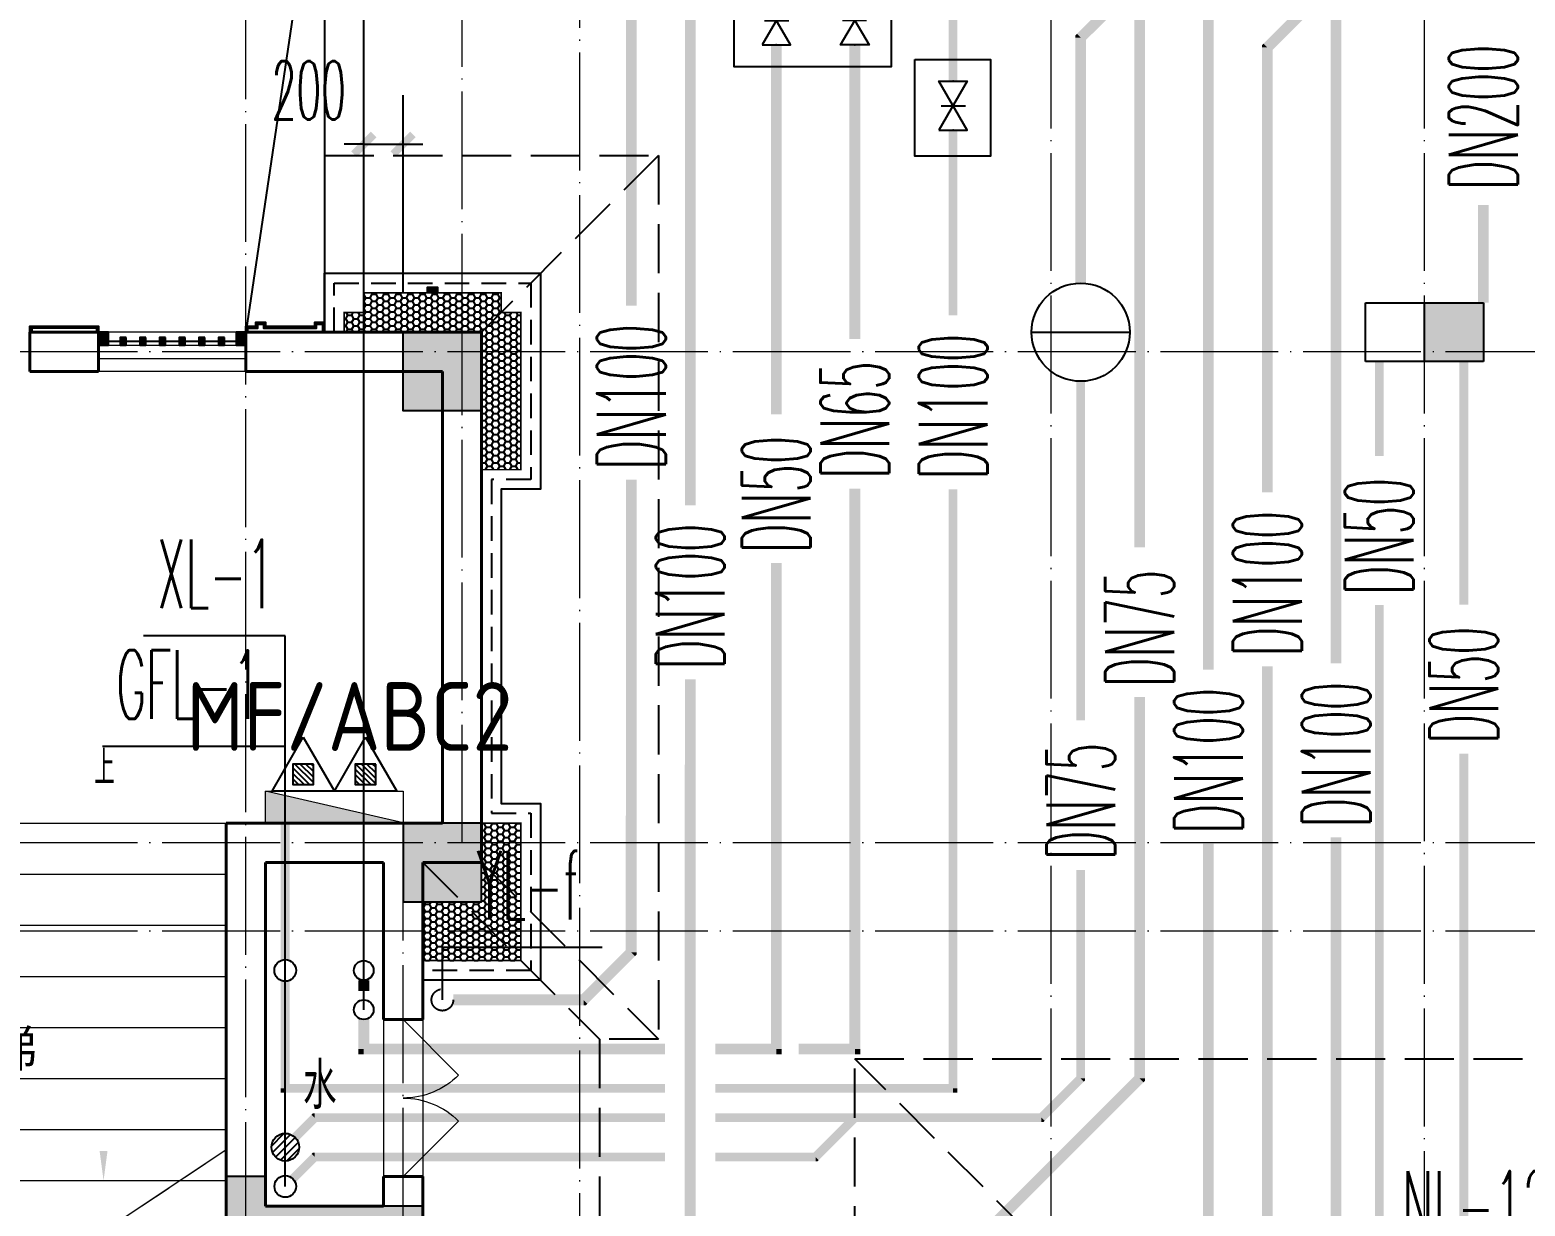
# Model space of a CAD drawing. Extents: x 27938 to 1042331, y -235042 to 1535213.
# Drawn here: x 694917 to 702529, y 683807 to 689796 of the extents above; entities that cross this region are included whole.
import ezdxf

# ---------------------------------------------------------------- set-up
doc = ezdxf.new("R2010")
doc.units = 0
doc.header["$LTSCALE"] = 1000
doc.header["$MEASUREMENT"] = 0
for name, pattern in [('#P_--_20B1_001_t3$0$DASH', [0.35, 0.25, -0.1]), ('DASH', [0.35, 0.25, -0.1]), ('DOTE', [2.42, 2, -0.2, 0.02, -0.2]), ('HIDDEN', [0.375, 0.25, -0.125])]:
    doc.linetypes.add(name, pattern=pattern)
for name, color, linetype in [('A-EQPM-MECH', 191, 'Continuous'), ('COLUMN', 9, 'Continuous'), ('DIM_SYMB', 3, 'Continuous'), ('DIM_不分区消火栓', 3, 'Continuous'), ('DIM_凝结', 3, 'Continuous'), ('DIM_管井排水', 3, 'Continuous'), ('DIM_给水', 3, 'Continuous'), ('DIM_雨水', 3, 'Continuous'), ('EQUIP_地漏', 7, 'Continuous'), ('EQUIP_灭火器', 7, 'Continuous'), ('PIPE-不分区消火栓', 1, 'X'), ('PIPE-凝结', 150, 'N'), ('PIPE-污水', 2, 'W'), ('PIPE-管井排水', 210, 'GF'), ('PIPE-给水', 3, 'J1'), ('PIPE-给水中', 72, 'J2'), ('PIPE-雨水', 4, 'Y'), ('PIPE-餐饮排水', 41, 'P'), ('PUB_TEXT', 4, 'Continuous'), ('TEXT_不分区消火栓', 7, 'Continuous'), ('TEXT_凝结', 7, 'Continuous'), ('TEXT_污水', 7, 'Continuous'), ('TEXT_灭火器', 7, 'Continuous'), ('TEXT_管井排水', 7, 'Continuous'), ('TEXT_给水', 7, 'Continuous'), ('TEXT_雨水', 7, 'Continuous'), ('TEXT_餐饮排水', 7, 'Continuous'), ('TWT_DIM', 3, 'Continuous'), ('TWT_雨水口', 4, 'Continuous'), ('VALVE_不分区消火栓', 7, 'Continuous'), ('VALVE_给水', 7, 'Continuous'), ('VPIPE-不分区消火栓', 1, 'X'), ('VPIPE-管井排水', 210, 'GF'), ('VPIPE-给水', 3, 'TG_J'), ('VPIPE-给水中', 72, 'J2'), ('VPIPE-雨水', 4, 'DASH'), ('WELL_污水', 2, 'Continuous'), ('ZC', 6, 'Continuous'), ('卫生间', 6, 'Continuous'), ('看线', 251, 'Continuous'), ('立面', 73, 'Continuous'), ('立面-看线', 251, 'Continuous'), ('铝合金', 144, 'Continuous')]:
    doc.layers.add(name, color=color, linetype=linetype)
for name, color, linetype, lineweight in [('DOTE', 19, 'DOTE', 9), ('EQUIP_消火栓', 242, 'Continuous', 18), ('PUB_HATCH', 8, 'Continuous', 9), ('STAIR', 2, 'Continuous', 18), ('WALL', 9, 'Continuous', 40), ('WINDOW', 8, 'Continuous', 15)]:
    doc.layers.add(name, color=color, linetype=linetype, lineweight=lineweight)
doc.styles.add('_TCH_DIM', font='SIMPLEX.shx', dxfattribs={"width": 0.6, "oblique": 10, "bigfont": 'hztxt.shx'})
doc.styles.add('_TCH_DIM_T3', font='SIMPLEX.shx', dxfattribs={"width": 0.494118, "bigfont": 'GBCBIG.shx'})
doc.styles.add('_TWT_PIPEDN', font='SIMPLEX.shx', dxfattribs={"width": 0.6, "oblique": 10, "height": 3, "bigfont": 'HZTXT.shx'})
doc.styles.add('_TWT_SERIAL', font='simplex.shx', dxfattribs={"width": 0.6, "oblique": 10, "height": 3, "bigfont": 'aadri.shx'})
doc.styles.get("Standard").update_dxf_attribs({"font": 'gbenor.shx', "bigfont": 'gbcbig.shx'})
doc.styles.add('TG_LINETYPE', font='SIMPLEX', dxfattribs={"width": 0.8, "height": 3, "bigfont": 'HZTXT'})
doc.styles.add('黑体', font='simhei.ttf')
doc.linetypes.add('GF', pattern='A,3,-0.2,["GF",Standard,S=0.25,R=0,X=-0.1,Y=-0.115],-0.35', length=3.55)
doc.linetypes.add('J1', pattern='A,3,-0.2,["J1",Standard,S=0.25,R=0,X=-0.1,Y=-0.115],-0.35', length=3.55)
doc.linetypes.add('J2', pattern='A,3,-0.2,["J2",Standard,S=0.25,R=0,X=-0.1,Y=-0.115],-0.35', length=3.55)
doc.linetypes.add('N', pattern='A,3,-0.2,["N",Standard,S=0.25,R=0,X=-0.1,Y=-0.115],-0.2', length=3.4)
doc.linetypes.add('P', pattern='A,3,-0.2,["P",Standard,S=0.25,R=0,X=-0.1,Y=-0.115],-0.2', length=3.4)
doc.linetypes.add('TG_J', pattern='A,2,-0.22,["J",TG_LINETYPE,S=0.1,R=0,X=-0.18,Y=-0.15],0', length=2.22)
doc.linetypes.add('W', pattern='A,3,-0.2,["W",Standard,S=0.25,R=0,X=-0.1,Y=-0.115],-0.2', length=3.4)
doc.linetypes.add('X', pattern='A,3,-0.2,["X",Standard,S=0.25,R=0,X=-0.1,Y=-0.115],-0.25', length=3.45)
doc.linetypes.add('Y', pattern='A,3,-0.2,["Y",Standard,S=0.25,R=0,X=-0.1,Y=-0.115],-0.2', length=3.4)
doc.dimstyles.new('_TWT_ARCH&&100', dxfattribs={"dimtxt": 297.5, "dimasz": 100, "dimexe": 250, "dimexo": 300, "dimgap": 126.25, "dimtad": 1, "dimdec": 0, "dimzin": 0, "dimdsep": 46, "dimtxsty": '_TCH_DIM_T3', "dimblk": 'ARCHTICK', "dimcen": 0.09, "dimclrt": 7, "dimazin": 2, "dimtfac": 1, "dimtdec": 0, "dimtix": 1, "dimtmove": 2, "dimatfit": 3, "dimfxl": 1, "dimtolj": 1, "dimtzin": 0, "dimarcsym": 0})

# ---------------------------------------------------------------- blocks, each defined once
blk = doc.blocks.new('HFHFHFHFTF')
at = {"layer": 'PUB_HATCH'}
blk.add_hatch(color=256, dxfattribs=at).paths.add_polyline_path([(549816.6, 372523.7), (550466.6, 372523.7), (550466.6, 372723.7), (550016.6, 372723.7), (550016.6, 374773.7), (550816.1, 374773.7), (550816.1, 374973.7), (550016.6, 374973.7), (550016.6, 375123.7), (549816.6, 375123.7)])
at = {"layer": 'COLUMN', "color": 8}
for p, q in [((550016.6, 375123.7), (549816.6, 375123.7)), ((549816.6, 375123.7), (549816.6, 372523.7)), ((550016.6, 374973.7), (550016.6, 375123.7)), ((550816.1, 374973.7), (550016.6, 374973.7)), ((550816.1, 374773.7), (550816.1, 374973.7))]:
    blk.add_line(p, q, dxfattribs=at)
blk = doc.blocks.new('A$C1F074C3D')
at = {"layer": 'DIM_SYMB'}
blk.add_lwpolyline([(-625, 4290, 0, 0, 0), (-625, 2340, 0, 40, 0), (-625, 2490, 0, 0, 0)], format="xyseb", dxfattribs=at)
at = {"layer": 'STAIR'}
for p, q in [((-1250, 1664), (-1250, 4160)), ((-1250, 4160), (0, 4160)), ((-1190, 4160), (-1190, 1703.5)), ((0, 2496), (0, 4160)), ((-1250, 3900), (0, 3900)), ((-1250, 3640), (0, 3640)), ((-1250, 3380), (0, 3380)), ((-1250, 3120), (0, 3120)), ((-1250, 2860), (0, 2860)), ((-1250, 2600), (0, 2600)), ((0, 2496), (-566.8, 2118.7)), ((-1250, 2340), (-234.4, 2340)), ((-523.7, 1990.8), (-740.3, 2150.2)), ((-740.3, 2150.2), (-699.8, 2030.2)), ((-1250, 2080), (-716.6, 2080)), ((-644.8, 2080), (-553.8, 2080)), ((-566.8, 2118.7), (-523.7, 1990.8)), ((-699.8, 2030.2), (-1250, 1664)), ((-1250, 1820), (-1015.6, 1820))]:
    blk.add_line(p, q, dxfattribs=at)
at = {"layer": 'STAIR', "color": 246, "linetype": '#P_--_20B1_001_t3$0$DASH'}
for p, q in [((0, 2496), (-566.8, 2118.7)), ((0, 0), (0, 2496)), ((-234.4, 2340), (0, 2340)), ((-523.7, 1990.8), (-740.3, 2150.2)), ((-740.3, 2150.2), (-699.8, 2030.2)), ((-716.6, 2080), (-644.8, 2080)), ((-566.8, 2118.7), (-523.7, 1990.8)), ((-553.8, 2080), (0, 2080)), ((-699.8, 2030.2), (-1250, 1664)), ((-1015.6, 1820), (0, 1820)), ((-1250, 0), (-1250, 1664)), ((-1250, 1560), (0, 1560)), ((-1250, 1300), (0, 1300)), ((-1250, 1040), (0, 1040)), ((-1250, 780), (0, 780)), ((-1250, 520), (0, 520)), ((-1250, 260), (0, 260)), ((-1250, 0), (0, 0))]:
    blk.add_line(p, q, dxfattribs=at)
at = {"layer": 'DIM_SYMB', "color": 7, "style": '_TCH_DIM', "width": 0.6}
blk.add_text('上', height=175, dxfattribs=at).set_placement((-672.8, 4355.1))
blk = doc.blocks.new('HFTHFFGHFH')
at = {"layer": 'DOTE', "linetype": 'DOTE', "ltscale": 0.3}
for p, q in [((549916.6, 604248.8), (549916.6, 612948.8)), ((551616.6, 594448.8), (551616.6, 612948.8)), ((554016.6, 602648.8), (554016.6, 612948.8)), ((555916.6, 602648.8), (555916.6, 612948.8)), ((587116.6, 610948.8), (534316.6, 610948.8)), ((551016.6, 608448.8), (551016.6, 610948.8)), ((587116.6, 608448.8), (534316.6, 608448.8)), ((550716.6, 606498.8), (550716.6, 608448.8)), ((587116.6, 607998.8), (534316.6, 607998.8))]:
    blk.add_line(p, q, dxfattribs=at)
blk = doc.blocks.new('BFBTCSD')
at = {"layer": '卫生间', "color": 159, "linetype": 'DASH', "true_color": 0x22346e}
for p, q in [((698116.6, 689157.2), (697216.6, 688257.2)), ((696916.6, 685557.2), (697816.6, 684657.2)), ((697216.6, 685557.2), (698116.6, 684657.2)), ((700016.6, 683657.2), (699116.6, 684557.2))]:
    blk.add_line(p, q, dxfattribs=at)
blk.add_lwpolyline([(696416.8, 689157.2), (698116.6, 689157.2), (698116.6, 684657.2), (697816.6, 684657.2), (697816.6, 683557.2), (699116.6, 683557.2), (699116.6, 684557.2), (706016.6, 684557.2), (706016.6, 683557.2), (706816.6, 683557.2)], dxfattribs=at)
blk = doc.blocks.new('A$C028C60F5')
at = {"color": 0}
blk.add_lwpolyline([(400, 0), (0, 0), (0, -400), (400, -400)], close=True, dxfattribs=at)
at = {"layer": 'PUB_HATCH', "color": 0}
blk.add_solid([(0, -400), (400, -400), (0, 0), (400, 0)], dxfattribs=at)
blk = doc.blocks.new('A$C3EFA6995')
at = {"color": 8}
for p in [(9700, 100), (9700, -2400), (15900, -2400)]:
    blk.add_blockref('A$C028C60F5', p, dxfattribs=at)
at = {"color": 8, "xscale": -1}
blk.add_blockref('A$C028C60F5', (16300, 100), dxfattribs=at)
blk = doc.blocks.new('$TWTSYS$00000190')
blk.add_line((0, 0.5, 0), (0, -0.5, 0))
blk.add_circle((0, 0, 0), 0.5)
blk = doc.blocks.new('_ArchTick')
at = {"color": 0, "linetype": 'ByBlock', "const_width": 0.4}
blk.add_lwpolyline([(-0.5, -0.5), (0.5, 0.5)], dxfattribs=at)
blk = doc.blocks.new('*D147')
at = {"layer": 'Defpoints', "color": 0}
for p in [(696816.6, 689213.9), (696616.6, 688157.2), (696816.6, 688157.2)]:
    blk.add_point(p, dxfattribs=at)
at = {"layer": 'TWT_DIM', "color": 0, "lineweight": -2}
for p, q in [((696616.6, 688457.2), (696616.6, 689463.9)), ((696816.6, 688457.2), (696816.6, 689463.9)), ((696616.6, 689213.9), (696516.6, 689213.9)), ((696616.6, 689213.9), (696816.6, 689213.9)), ((696816.6, 689213.9), (696916.6, 689213.9))]:
    blk.add_line(p, q, dxfattribs=at)
at = {"layer": 'TWT_DIM', "color": 0, "lineweight": -2, "xscale": 100, "yscale": 100, "zscale": 100}
blk.add_blockref('_ArchTick', (696616.6, 689213.9), dxfattribs=at)
at = {"layer": 'TWT_DIM', "color": 0, "lineweight": -2, "xscale": 100, "yscale": 100, "zscale": 100, "rotation": 180}
blk.add_blockref('_ArchTick', (696816.6, 689213.9), dxfattribs=at)
at = {"layer": 'TWT_DIM', "color": 7, "insert": (696336.3, 689488.9), "char_height": 297.5, "attachment_point": 5, "style": '_TCH_DIM_T3'}
blk.add_mtext('\\A1;200', dxfattribs=at)
blk = doc.blocks.new('$DorLib2D$00000116')
at = {"color": 0}
for p, q in [((-0.5, 0), (-0.1464, 0.3536)), ((0.5, 0), (0.1464, 0.3536))]:
    blk.add_line(p, q, dxfattribs=at)
for centre, start, end in [((-0.5, 0), 0, 45), ((0.5, 0), 135, 180)]:
    blk.add_arc(centre, 0.5, start, end, dxfattribs=at)
blk = doc.blocks.new('$WINLIB2D$00000001')
at = {"color": 0}
for points in [[(-0.5, 0.5), (-0.5, -0.5)], [(-0.5, 0.5), (0.5, 0.5)], [(0.5, -0.5), (0.5, 0.5)], [(0.5, 0.167), (-0.5, 0.167)], [(0.5, -0.167), (-0.5, -0.167)], [(-0.5, -0.5), (0.5, -0.5)]]:
    blk.add_lwpolyline(points, dxfattribs=at)
blk = doc.blocks.new('$TwtSys$00000141')
for p, q in [((-141, 12), (-15, 138)), ((-141, 12), (-15, 138)), ((-131, -53), (53, 131)), ((-131, -53), (53, 131)), ((-100, -100), (100, 100)), ((-100, -100), (100, 100)), ((-49, -131), (131, 49)), ((-49, -131), (131, 49)), ((17, -138), (138, -17)), ((17, -138), (138, -17))]:
    blk.add_line(p, q)
blk.add_circle((0, 0), 141)
blk.add_circle((0, 0), 141)
blk = doc.blocks.new('$VALVE$00000296')
for points in [[(-125, 72.2), (-125, -72.2), (125, 72.2), (125, -72.2), (-125, 72.2)], [(0, 60.2), (0, -63.6)]]:
    blk.add_lwpolyline(points)
for p in [(-125, 0), (125, 0)]:
    blk.add_point(p)
blk = doc.blocks.new('$TwtSys$00000546')
h = blk.add_hatch()
h.set_pattern_fill('ANSI31', color=1, scale=200, style=0)
h.set_pattern_definition([(45, (-38543.802, -6670.83), (-17.67767, 17.67767), [])])
h.paths.add_polyline_path([(-64.9, 173.7), (64.9, 173.7), (64.9, 43.9), (-64.9, 43.9)])
at = {"color": 1}
for points in [[(0, 343.6), (-198.4, 0), (198.4, 0)], [(-64.9, 173.7), (64.9, 173.7), (64.9, 43.9), (-64.9, 43.9)]]:
    blk.add_lwpolyline(points, close=True, dxfattribs=at)
blk = doc.blocks.new('$TwtSys$00000434')
at = {"color": 7}
for p, q in [((-0.5, 0.5), (-0.5, -0.5)), ((-0.5, -0.5), (0.5, 0.5)), ((0.5, 0.5), (-0.5, 0.5)), ((0.5, -0.5), (0.5, 0.5)), ((-0.5, -0.5), (0.5, -0.5))]:
    blk.add_line(p, q, dxfattribs=at)
blk.add_solid([(0.5, -0.5), (0.5, 0.5), (-0.5, -0.5)], dxfattribs=at)
blk = doc.blocks.new('$TwtSys$00000424')
for p, q in [((-500, 250), (500, 250)), ((-500, -250), (-500, 250)), ((0, -250), (0, 250)), ((500, 250), (500, -250)), ((500, -250), (-500, -250))]:
    blk.add_line(p, q)
blk.add_solid([(0, 250), (500, 250), (0, -250), (500, -250)])

msp = doc.modelspace()

# ---------------------------------------------------------------- hatches: boundary and pattern name
at = {"layer": 'PIPE-不分区消火栓'}
for points in [[(696216.6, 684407.2), (696216.6, 684384.7), (696194.1, 684384.7)], [(696216.6, 684407.2), (696194.1, 684407.2), (696194.1, 684384.7)], [(699616.6, 684407.2), (699616.6, 684384.7), (699639.1, 684384.7)], [(699616.6, 684407.2), (699639.1, 684407.2), (699639.1, 684384.7)]]:
    msp.add_hatch(color=256, dxfattribs=at).paths.add_polyline_path(points)
at = {"layer": 'PIPE-污水'}
for points in [[(700266.6, 689757.2), (700247.2, 689776.7), (700239.1, 689768.6)], [(700266.6, 689757.2), (700239.1, 689757.2), (700239.1, 689768.6)], [(701216.6, 689707.2), (701197.2, 689726.7), (701189.1, 689718.6)], [(701216.6, 689707.2), (701189.1, 689707.2), (701189.1, 689718.6)]]:
    msp.add_hatch(color=256, dxfattribs=at).paths.add_polyline_path(points)
at = {"layer": 'PIPE-管井排水'}
for points in [[(700266.6, 684457.1), (700289.1, 684457.1), (700289.1, 684447.8)], [(700266.6, 684457.1), (700282.5, 684441.2), (700289.1, 684447.8)], [(696366.7, 684257.1), (696350.7, 684273), (696357.3, 684279.6)], [(696366.7, 684257.1), (696366.7, 684279.6), (696357.3, 684279.6)], [(700066.6, 684257.1), (700066.6, 684234.6), (700075.9, 684234.6)], [(700066.6, 684257.1), (700082.5, 684241.2), (700075.9, 684234.6)], [(696366.7, 684057.2), (696350.7, 684073.1), (696357.3, 684079.7)], [(696366.7, 684057.2), (696366.7, 684079.7), (696357.3, 684079.7)], [(698916.6, 684057.2), (698932.5, 684041.3), (698925.9, 684034.7)], [(698916.6, 684057.2), (698916.6, 684034.7), (698925.9, 684034.7)]]:
    msp.add_hatch(color=256, dxfattribs=at).paths.add_polyline_path(points)
at = {"layer": 'PIPE-给水'}
for points in [[(696616.6, 684607.2), (696589.1, 684607.2), (696589.1, 684579.7)], [(696616.6, 684607.2), (696616.6, 684579.7), (696589.1, 684579.7)], [(698716.6, 684607.2), (698716.6, 684579.7), (698744.1, 684579.7)], [(698716.6, 684607.2), (698744.1, 684607.2), (698744.1, 684579.7)]]:
    msp.add_hatch(color=256, dxfattribs=at).paths.add_polyline_path(points)
at = {"layer": 'PIPE-给水中'}
for points in [[(699116.6, 684607.2), (699144.1, 684607.2), (699144.1, 684579.7)], [(699116.6, 684607.2), (699116.6, 684579.7), (699144.1, 684579.7)]]:
    msp.add_hatch(color=256, dxfattribs=at).paths.add_polyline_path(points)
at = {"layer": 'PIPE-雨水'}
for points in [[(697978, 685099.8), (698005.5, 685099.8), (698005.5, 685088.4)], [(697978, 685099.8), (697997.4, 685080.3), (698005.5, 685088.4)], [(697735.4, 684857.2), (697735.4, 684829.7), (697746.8, 684829.7)], [(697735.4, 684857.2), (697754.8, 684837.7), (697746.8, 684829.7)]]:
    msp.add_hatch(color=256, dxfattribs=at).paths.add_polyline_path(points)
at = {"layer": 'PIPE-餐饮排水'}
for points in [[(700566.6, 684457.2), (700586, 684437.8), (700594.1, 684445.8)], [(700566.6, 684457.2), (700594.1, 684457.2), (700594.1, 684445.8)]]:
    msp.add_hatch(color=256, dxfattribs=at).paths.add_polyline_path(points)
at = {"layer": '立面'}
h = msp.add_hatch(dxfattribs=at)
h.set_pattern_fill('ANSI31', color=8, scale=2)
h.set_pattern_definition([(45, (-197433.452, -107108.3288), (-2.24506403, 2.24506403), [])])
h.paths.add_polyline_path([(696991.3, 688457.2), (696941.3, 688457.2), (696941.3, 688487.2), (696991.3, 688487.2)])
h = msp.add_hatch(dxfattribs=at)
h.set_pattern_fill('ANSI31', color=8, scale=2)
h.set_pattern_definition([(45, (-197633.452, -108177.8283), (-2.24506403, 2.24506403), [])])
edge = h.paths.add_edge_path()
edge.add_line((695266.6, 688257.2), (695256.6, 688257.2))
edge.add_line((695256.6, 688257.2), (695256.6, 688277.2))
edge.add_line((695256.6, 688277.2), (694926.6, 688277.2))
edge.add_line((694926.6, 688277.2), (694926.6, 688257.3))
edge.add_line((694926.6, 688257.3), (694916.6, 688257.2))
edge.add_line((694916.6, 688257.2), (694916.6, 688287.2))
edge.add_line((694916.6, 688287.2), (695266.6, 688287.2))
edge.add_line((695266.6, 688287.2), (695266.6, 688257.2))
h = msp.add_hatch(dxfattribs=at)
h.set_pattern_fill('ANSI31', color=8, scale=2)
h.set_pattern_definition([(45, (-8785.9357, -266823.3376), (-2.24506403, 2.24506403), [])])
h.paths.add_polyline_path([(695316.6, 688257.2), (695266.6, 688257.2), (695266.6, 688190.5), (695316.6, 688190.5)])
h = msp.add_hatch(dxfattribs=at)
h.set_pattern_fill('ANSI31', color=8, scale=2)
h.set_pattern_definition([(45, (-9485.939, -266823.3413), (-2.24506403, 2.24506403), [])])
h.paths.add_polyline_path([(696016.6, 688257.2), (695966.6, 688257.2), (695966.6, 688190.5), (696016.6, 688190.5)])
h = msp.add_hatch(dxfattribs=at)
h.set_pattern_fill('ANSI31', color=8, scale=2)
h.set_pattern_definition([(45, (-9425.7033, -266823.1584), (-2.24506403, 2.24506403), [])])
h.paths.add_polyline_path([(696416.3, 688257.3), (696016.6, 688257.3), (696016.6, 688287.3), (696066.6, 688287.3), (696066.6, 688307.4), (696116.6, 688307.4), (696116.6, 688287.4), (696366.5, 688287.1), (696366.6, 688307.4), (696416.3, 688307.4)])
h.paths.add_polyline_path([(696406.3, 688257.3), (696026.6, 688257.3), (696026.6, 688277.3), (696076.6, 688277.3), (696076.6, 688297.4), (696106.6, 688297.4), (696106.6, 688277.4), (696376.4, 688277.1), (696376.5, 688297.4), (696406.3, 688297.4)])
h = msp.add_hatch(dxfattribs=at)
h.set_pattern_fill('ANSI31', color=8, scale=2)
h.set_pattern_definition([(45, (-8875.9384, -266823.3465), (-2.24506403, 2.24506403), [])])
h.paths.add_polyline_path([(695406.6, 688230.2), (695376.6, 688230.2), (695376.6, 688190.5), (695406.6, 688190.5)])
h = msp.add_hatch(dxfattribs=at)
h.set_pattern_fill('ANSI31', color=8, scale=2)
h.set_pattern_definition([(45, (-8975.9384, -266823.3456), (-2.24506403, 2.24506403), [])])
h.paths.add_polyline_path([(695506.6, 688230.2), (695476.6, 688230.2), (695476.6, 688190.5), (695506.6, 688190.5)])
h = msp.add_hatch(dxfattribs=at)
h.set_pattern_fill('ANSI31', color=8, scale=2)
h.set_pattern_definition([(45, (-9075.9384, -266823.3447), (-2.24506403, 2.24506403), [])])
h.paths.add_polyline_path([(695606.6, 688230.2), (695576.6, 688230.2), (695576.6, 688190.5), (695606.6, 688190.5)])
h = msp.add_hatch(dxfattribs=at)
h.set_pattern_fill('ANSI31', color=8, scale=2)
h.set_pattern_definition([(45, (-9175.9384, -266823.3437), (-2.24506403, 2.24506403), [])])
h.paths.add_polyline_path([(695706.6, 688230.2), (695676.6, 688230.2), (695676.6, 688190.5), (695706.6, 688190.5)])
h = msp.add_hatch(dxfattribs=at)
h.set_pattern_fill('ANSI31', color=8, scale=2)
h.set_pattern_definition([(45, (-9275.9384, -266823.3428), (-2.24506403, 2.24506403), [])])
h.paths.add_polyline_path([(695806.6, 688230.2), (695776.6, 688230.2), (695776.6, 688190.5), (695806.6, 688190.5)])
h = msp.add_hatch(dxfattribs=at)
h.set_pattern_fill('ANSI31', color=8, scale=2)
h.set_pattern_definition([(45, (-9375.9384, -266823.342), (-2.24506403, 2.24506403), [])])
h.paths.add_polyline_path([(695906.6, 688230.2), (695876.6, 688230.2), (695876.6, 688190.5), (695906.6, 688190.5)])
at = {"layer": '立面-看线'}
h = msp.add_hatch(dxfattribs=at)
h.set_pattern_fill('HONEY', color=8, scale=13)
h.set_pattern_definition([(0, (261599.363, 156240.447), (30.95625, 17.872595), [20.6375, -41.275]), (120, (261599.363, 156240.447), (-30.9562463, 17.8726014), [20.6375, -41.275]), (60, (261599.363, 156240.447), (3.7e-06, 35.7451964), [-41.275, 20.6375])])
h.paths.add_polyline_path([(696616.3, 688357.2), (696616.3, 688457.2), (697316.3, 688457.2), (697316.3, 688357.2), (697416.3, 688357.2), (697416.3, 687557.2), (697216.6, 687557.2), (697216.6, 688257.2), (696517.2, 688257.2), (696517.2, 688357.2)])
h = msp.add_hatch(dxfattribs=at)
h.set_pattern_fill('HONEY', color=8, scale=13)
h.set_pattern_definition([(0, (261500, 152740.448), (30.95625, 17.872595), [20.6375, -41.275]), (120, (261500, 152740.448), (-30.9562463, 17.8726014), [20.6375, -41.275]), (60, (261500, 152740.448), (3.7e-06, 35.7451964), [-41.275, 20.6375])])
edge = h.paths.add_edge_path()
edge.add_line((697416.3, 685057.2), (696916.9, 685057.2))
edge.add_line((696916.6, 685057.2), (696916.6, 685357.2))
edge.add_line((696916.6, 685357.2), (697216.6, 685357.2))
edge.add_line((697216.6, 685357.2), (697216.6, 685757.2))
edge.add_line((697216.6, 685757.2), (697416, 685757.2))
edge.add_line((697416, 685757.2), (697416.5, 685057.3))

# ---------------------------------------------------------------- linework, layer by layer
at = {"color": 8, "const_width": 8}
for points in [[(697216.6, 687557.2), (697416.3, 687557.2), (697416.3, 688357.2), (697316.3, 688357.2), (697316.3, 688457.2), (697026.3, 688457.2), (697026.3, 688457.2), (696906.3, 688457.2), (696906.3, 688457.2), (696616.3, 688457.2), (696616.3, 688357.2), (696516.3, 688357.2), (696516.3, 688257.2)], [(697216.6, 685757.2), (697416.6, 685757.2), (697416.6, 685057.2), (696916.6, 685057.2)]]:
    msp.add_lwpolyline(points, dxfattribs=at)
at = {"layer": 'A-EQPM-MECH', "color": 8}
for points in [[(691416.8, 688257.2), (691416.8, 690957.2), (696416.8, 690957.2), (696416.8, 688257.2)], [(696416.6, 690957.2), (696016.6, 688257.2)]]:
    msp.add_lwpolyline(points, dxfattribs=at)
at = {"layer": 'DIM_不分区消火栓'}
for p, q in [((696216.6, 686711.5), (695495.1, 686711.5)), ((696216.6, 685007.2), (696216.6, 686711.5))]:
    msp.add_line(p, q, dxfattribs=at)
at = {"layer": 'DIM_管井排水'}
for p, q in [((696216.6, 686147.6), (695286.5, 686147.6)), ((696216.7, 683907.2), (696216.6, 686147.6))]:
    msp.add_line(p, q, dxfattribs=at)
at = {"layer": 'DIM_给水'}
for p, q in [((696616.6, 685007.2), (696616.6, 690372.9)), ((696616.6, 684807.2), (696616.6, 689817.5))]:
    msp.add_line(p, q, dxfattribs=at)
at = {"layer": 'DIM_雨水'}
for p, q in [((697016.6, 684857.2), (697016.6, 685125.9)), ((697016.6, 685125.9), (697829.7, 685125.9))]:
    msp.add_line(p, q, dxfattribs=at)
at = {"layer": 'DOTE', "color": 8, "linetype": 'DOTE', "ltscale": 0.3}
msp.add_line((697116.6, 688157.2), (697116.6, 690157.2), dxfattribs=at)
at = {"layer": 'PIPE-不分区消火栓', "const_width": 45}
for points in [[(699616.6, 691762.3), (699616.6, 689535.3)], [(699616.6, 689285.3), (699616.6, 688342.9)], [(699616.6, 687457), (699616.6, 684407.2)], [(696216.6, 685062.2), (696216.6, 685759.4)], [(696216.6, 684952.2), (696216.6, 684407.2)], [(696216.6, 684407.2), (698150.8, 684407.2)], [(698405.8, 684407.2), (699616.6, 684407.2)]]:
    msp.add_lwpolyline(points, dxfattribs=at)
at = {"layer": 'PIPE-凝结', "const_width": 45}
for points in [[(701786.6, 687626), (701786.6, 688107.2)], [(702216.8, 686869.3), (702216.8, 688107.2)], [(701786.6, 682837.2), (701786.6, 686868.1)], [(702216.8, 682857.7), (702216.8, 686111.3)]]:
    msp.add_lwpolyline(points, dxfattribs=at)
at = {"layer": 'PIPE-污水', "const_width": 55}
for points in [[(700484.1, 689973.9), (700266.6, 689757.2)], [(701484.7, 689973.4), (701216.6, 689707.2)], [(701566.6, 686570.5), (701566.6, 689910.8)], [(700266.6, 688507.2), (700266.6, 689757.2)], [(701216.6, 687441.3), (701216.6, 689707.2)], [(701216.6, 682454.7), (701216.6, 686555.3)], [(701566.6, 682327.2), (701566.6, 685684.5)]]:
    msp.add_lwpolyline(points, dxfattribs=at)
at = {"layer": 'PIPE-管井排水', "const_width": 45}
for points in [[(700266.6, 686280.3), (700266.6, 688007.2)], [(700266.6, 684457.1), (700266.6, 685518.6)], [(700266.6, 684457.1), (700066.6, 684257.1)], [(696266.5, 684157), (696366.7, 684257.1)], [(696366.7, 684257.1), (698150.7, 684257.1)], [(698405.7, 684257.1), (699116.6, 684257.1)], [(699116.6, 684257.1), (698916.6, 684057.2)], [(699116.6, 684257.1), (700066.6, 684257.1)], [(696255.5, 683946.1), (696366.7, 684057.2)], [(696366.7, 684057.2), (698150.7, 684057.2)], [(698405.7, 684057.2), (698916.6, 684057.2)]]:
    msp.add_lwpolyline(points, dxfattribs=at)
at = {"layer": 'PIPE-给水', "const_width": 55}
for points in [[(698716.6, 687839.4), (698716.6, 689719.6)], [(698716.6, 684607.2), (698716.6, 687081.4)], [(696616.6, 684757.2), (696616.6, 684607.2)], [(696616.6, 684607.2), (698150.8, 684607.2)], [(698405.8, 684607.2), (698716.6, 684607.2)]]:
    msp.add_lwpolyline(points, dxfattribs=at)
at = {"layer": 'PIPE-给水中', "const_width": 55}
for points in [[(699116.6, 689719.6), (699116.6, 688222.8)], [(699116.6, 687461.1), (699116.6, 684607.2)], [(696616.6, 684957.2), (696616.6, 684902.4)], [(699116.6, 684607.2), (698830.9, 684607.2)]]:
    msp.add_lwpolyline(points, dxfattribs=at)
at = {"layer": 'PIPE-雨水', "const_width": 55}
for points in [[(697978.8, 688392.8), (697979.3, 690799.8)], [(698278.8, 687376.1), (698279.3, 690799.8)], [(702316.6, 688407.2), (702316.6, 688904.6)], [(697978, 685099.8), (697978.5, 687506.8)], [(698278.1, 683287.1), (698278.6, 686490.1)], [(697735.4, 684857.2), (697978, 685099.8)], [(697071.6, 684857.2), (697735.4, 684857.2)]]:
    msp.add_lwpolyline(points, dxfattribs=at)
at = {"layer": 'PIPE-餐饮排水', "const_width": 55}
for points in [[(700566.6, 687161.4), (700566.6, 689910.8)], [(700916.6, 686539.4), (700916.6, 689886.4)], [(700566.6, 684457.2), (700566.6, 686399.7)], [(700916.6, 682389.9), (700916.6, 685653.4)], [(699066.5, 682957.2), (700566.6, 684457.2)]]:
    msp.add_lwpolyline(points, dxfattribs=at)
at = {"layer": 'VPIPE-不分区消火栓'}
msp.add_circle((696216.6, 685007.2), 55, dxfattribs=at)
msp.add_circle((696216.6, 685007.2), 55, dxfattribs=at)
at = {"layer": 'VPIPE-管井排水'}
msp.add_circle((696216.7, 683907.2), 55, dxfattribs=at)
at = {"layer": 'VPIPE-给水'}
msp.add_circle((696616.6, 684807.2), 50, dxfattribs=at)
at = {"layer": 'VPIPE-给水中'}
msp.add_circle((696616.6, 685007.2), 50, dxfattribs=at)
at = {"layer": 'VPIPE-雨水'}
msp.add_circle((697016.6, 684857.2), 55, dxfattribs=at)
at = {"layer": 'WALL', "color": 8}
for p, q in [((695266.6, 688257.2), (694916.6, 688257.2)), ((694916.6, 688257.2), (694916.6, 688057.2)), ((695266.6, 688057.2), (695266.6, 688257.2)), ((697216.6, 688257.2), (696016.6, 688257.2)), ((696016.6, 688257.2), (696016.6, 688057.2)), ((697216.6, 688257.2), (697216.6, 685557.2)), ((694916.6, 688057.2), (695266.6, 688057.2)), ((696016.6, 688057.2), (697016.6, 688057.2)), ((697016.6, 688057.2), (697016.6, 685757.2)), ((695916.6, 685757.2), (695916.6, 683707.2)), ((696816.6, 685757.2), (695916.6, 685757.2)), ((697016.6, 685757.2), (696816.6, 685757.2)), ((696116.6, 685557.2), (696116.6, 683807.2)), ((696716.6, 685557.2), (696116.6, 685557.2)), ((696716.6, 685557.2), (696716.6, 684757.2)), ((696916.6, 684757.2), (696916.6, 685557.2)), ((697216.6, 685557.2), (696916.6, 685557.2)), ((696716.6, 684757.2), (696916.6, 684757.2)), ((696916.6, 683957.2), (696716.6, 683957.2)), ((696716.6, 683957.2), (696716.6, 683807.2)), ((696916.6, 683607.2), (696916.6, 683957.2)), ((696116.6, 683807.2), (696716.6, 683807.2))]:
    msp.add_line(p, q, dxfattribs=at)
at = {"layer": 'WINDOW'}
for p, q in [((696716.6, 684757.2), (696716.6, 683957.2)), ((696916.6, 684757.2), (696916.6, 683957.2))]:
    msp.add_line(p, q, dxfattribs=at)
at = {"layer": 'ZC'}
for points in [[(698502.1, 690058), (699302, 690058), (699302, 689607.7), (698502.1, 689607.7)], [(699421.6, 689645.1), (699807.5, 689645.1), (699807.5, 689153.4), (699421.6, 689153.4)]]:
    msp.add_lwpolyline(points, close=True, dxfattribs=at)
at = {"layer": '看线', "color": 8}
msp.add_lwpolyline([(696416.3, 688257.2), (696416.3, 688557.2), (697516.3, 688557.2), (697516.3, 687457.2), (697316.6, 687457.2), (697316.6, 685857.2), (697516.6, 685857.2), (697516.6, 684957.2), (696916.6, 684957.2)], dxfattribs=at)
at = {"layer": '看线', "color": 8, "linetype": 'HIDDEN', "ltscale": 0.5}
msp.add_lwpolyline([(696466.3, 688257.2), (696466.3, 688507.2), (697466.3, 688507.2), (697466.3, 687507.2), (697266.6, 687507.2), (697266.6, 685807.2), (697466.6, 685807.2), (697466.6, 685007.2), (696916.6, 685007.2)], dxfattribs=at)
at = {"layer": '立面', "color": 8}
for p, q in [((695806.6, 688230.2), (695776.6, 688230.2)), ((695776.6, 688230.2), (695776.6, 688190.5)), ((695776.6, 688190.5), (695806.6, 688190.5)), ((695806.6, 688190.5), (695806.6, 688230.2))]:
    msp.add_line(p, q, dxfattribs=at)
for points in [[(696991.3, 688457.2), (696941.3, 688457.2), (696941.3, 688487.2), (696991.3, 688487.2)], [(695316.6, 688257.2), (695266.6, 688257.2), (695266.6, 688190.5), (695316.6, 688190.5)], [(696016.6, 688257.2), (695966.6, 688257.2), (695966.6, 688190.5), (696016.6, 688190.5)], [(695406.6, 688230.2), (695376.6, 688230.2), (695376.6, 688190.5), (695406.6, 688190.5)], [(695506.6, 688230.2), (695476.6, 688230.2), (695476.6, 688190.5), (695506.6, 688190.5)], [(695606.6, 688230.2), (695576.6, 688230.2), (695576.6, 688190.5), (695606.6, 688190.5)], [(695706.6, 688230.2), (695676.6, 688230.2), (695676.6, 688190.5), (695706.6, 688190.5)]]:
    msp.add_lwpolyline(points, close=True, dxfattribs=at)
msp.add_lwpolyline([(695266.6, 688257.2), (695256.6, 688257.2), (695256.6, 688277.2), (694926.6, 688277.2), (694926.6, 688257.3), (694916.6, 688257.2), (694916.6, 688287.2), (695266.6, 688287.2), (695266.6, 688257.2)], dxfattribs=at)
at = {"layer": '铝合金', "color": 8}
for p, q in [((695376.6, 688210.3), (695316.6, 688210.3)), ((695476.6, 688210.3), (695406.6, 688210.3)), ((695576.6, 688210.3), (695506.6, 688210.3)), ((695676.6, 688210.3), (695606.6, 688210.3)), ((695776.6, 688210.3), (695706.6, 688210.3)), ((695876.6, 688210.3), (695806.6, 688210.3)), ((695966.6, 688210.3), (695906.6, 688210.3))]:
    msp.add_line(p, q, dxfattribs=at)
for points in [[(696991.3, 688457.2), (696941.3, 688457.2), (696941.3, 688487.2), (696991.3, 688487.2)], [(695316.6, 688257.2), (695266.6, 688257.2), (695266.6, 688190.5), (695316.6, 688190.5)], [(696016.6, 688257.2), (695966.6, 688257.2), (695966.6, 688190.5), (696016.6, 688190.5)], [(695406.6, 688230.2), (695376.6, 688230.2), (695376.6, 688190.5), (695406.6, 688190.5)], [(695506.6, 688230.2), (695476.6, 688230.2), (695476.6, 688190.5), (695506.6, 688190.5)], [(695606.6, 688230.2), (695576.6, 688230.2), (695576.6, 688190.5), (695606.6, 688190.5)], [(695706.6, 688230.2), (695676.6, 688230.2), (695676.6, 688190.5), (695706.6, 688190.5)], [(695806.6, 688230.2), (695776.6, 688230.2), (695776.6, 688190.5), (695806.6, 688190.5)], [(695906.6, 688230.2), (695876.6, 688230.2), (695876.6, 688190.5), (695906.6, 688190.5)]]:
    msp.add_lwpolyline(points, close=True, dxfattribs=at)
for points in [[(695266.6, 688257.2), (695256.6, 688257.2), (695256.6, 688277.2), (694926.6, 688277.2), (694926.6, 688257.3), (694916.6, 688257.2), (694916.6, 688287.2), (695266.6, 688287.2), (695266.6, 688257.2)], [(696016.6, 688257.3), (696016.6, 688287.3), (696066.6, 688287.3), (696066.6, 688307.4), (696116.6, 688307.4), (696116.6, 688287.4), (696366.5, 688287.1), (696366.6, 688307.4), (696416.3, 688307.4), (696416.3, 688257.3)], [(696026.6, 688257.3), (696026.6, 688277.3), (696076.6, 688277.3), (696076.6, 688297.4), (696106.6, 688297.4), (696106.6, 688277.4), (696376.4, 688277.1), (696376.5, 688297.4), (696406.3, 688297.4), (696406.3, 688257.3)]]:
    msp.add_lwpolyline(points, dxfattribs=at)

# ---------------------------------------------------------------- block references
msp.add_blockref('HFTHFFGHFH', (146100, 77208.4))
at = {"color": 8}
for name, p in [('BFBTCSD', (0, 0)), ('A$C3EFA6995', (680916.6, 688157.2)), ('A$C1F074C3D', (695916.6, 681597.1)), ('HFHFHFHFTF', (146100, 308833.4))]:
    msp.add_blockref(name, p, dxfattribs=at)
at = {"layer": 'EQUIP_地漏', "xscale": 0.5, "yscale": 0.5, "zscale": 0.5}
msp.add_blockref('$TwtSys$00000141', (696216.6, 684107.1), dxfattribs=at)
at = {"layer": 'EQUIP_消火栓', "xscale": 700, "yscale": -160, "zscale": 700, "rotation": 180}
msp.add_blockref('$TwtSys$00000434', (696466.6, 685839.4), dxfattribs=at)
at = {"layer": 'EQUIP_灭火器', "xscale": 0.8, "yscale": -0.8, "zscale": 0.8, "rotation": 180}
for p in [(696307.9, 685919.4), (696625.3, 685919.4)]:
    msp.add_blockref('$TwtSys$00000546', p, dxfattribs=at)
at = {"layer": 'TWT_雨水口', "xscale": 0.6, "yscale": 0.6, "zscale": 0.6}
msp.add_blockref('$TwtSys$00000424', (702016.6, 688257.2), dxfattribs=at)
at = {"layer": 'VALVE_不分区消火栓', "xscale": -1, "yscale": -1, "rotation": 270}
msp.add_blockref('$VALVE$00000296', (699616.6, 689410.3), dxfattribs=at)
at = {"layer": 'VALVE_给水'}
for p, rotation in [((698716.6, 689844.6), 89.99999999999908), ((699116.6, 689844.6), 269.9999999999995)]:
    msp.add_blockref('$VALVE$00000296', p, dxfattribs=dict(at, rotation=rotation))
at = {"layer": 'WELL_污水', "xscale": 500, "yscale": 500, "zscale": 500, "rotation": 90}
msp.add_blockref('$TWTSYS$00000190', (700266.6, 688257.2), dxfattribs=at)
at = {"layer": 'WINDOW'}
for name, p, xscale, yscale, zscale, rotation in [('$WINLIB2D$00000001', (695641.6, 688157.2), 750.0034281517146, -200, 750.0034281517146, 180), ('$DorLib2D$00000116', (696816.6, 684357.2), -800, 800, -800, 270.0000694742142)]:
    msp.add_blockref(name, p, dxfattribs=dict(at, xscale=xscale, yscale=yscale, zscale=zscale, rotation=rotation))

# ---------------------------------------------------------------- texts
at = {"layer": 'DIM_不分区消火栓', "color": 7, "style": '_TWT_SERIAL', "width": 0.48}
msp.add_text('XL-1', height=350, dxfattribs=at).set_placement((695565.1, 686851.5))
at = {"layer": 'DIM_凝结', "color": 7, "style": '_TWT_SERIAL', "width": 0.48}
msp.add_text('NL-12', height=350, dxfattribs=at).set_placement((701904.1, 683635.3))
at = {"layer": 'DIM_管井排水', "color": 7, "style": '_TWT_SERIAL', "width": 0.48}
msp.add_text('GFL-1', height=350, dxfattribs=at).set_placement((695356.5, 686287.6))
at = {"layer": 'DIM_雨水', "color": 7, "style": '_TWT_SERIAL', "width": 0.48}
msp.add_text('YL-f', height=350, dxfattribs=at).set_placement((697191.7, 685265.9))
at = {"layer": 'PUB_TEXT', "color": 8, "style": '黑体'}
msp.add_text('楼梯', height=184.01, dxfattribs=at).set_placement((694451.3, 684517.2))
at = {"layer": 'PUB_TEXT', "color": 8}
msp.add_text('水', height=236.3, dxfattribs=at).set_placement((696307.6, 684301.9))
at = {"layer": 'TEXT_不分区消火栓', "style": '_TWT_PIPEDN', "width": 0.48}
msp.add_text('DN100', height=350, rotation=90, dxfattribs=at).set_placement((699791.6, 687507))
at = {"layer": 'TEXT_凝结', "style": '_TWT_PIPEDN', "width": 0.48}
for p in [(701961.6, 686918.1), (702391.8, 686161.3)]:
    msp.add_text('DN50', height=350, rotation=90, dxfattribs=at).set_placement(p)
at = {"layer": 'TEXT_污水', "style": '_TWT_PIPEDN', "width": 0.48}
for p in [(701391.6, 686605.3), (701741.6, 685734.5)]:
    msp.add_text('DN100', height=350, rotation=90, dxfattribs=at).set_placement(p)
at = {"layer": 'TEXT_灭火器'}
msp.add_text('MF/ABC2', height=350, dxfattribs=at).set_placement((695714.1, 686125.5))
at = {"layer": 'TEXT_管井排水', "style": '_TWT_PIPEDN', "width": 0.48}
msp.add_text('DN75', height=350, rotation=90, dxfattribs=at).set_placement((700441.6, 685568.6))
at = {"layer": 'TEXT_给水', "style": '_TWT_PIPEDN', "width": 0.48}
for s, p in [('DN65', (699291.6, 687511.1)), ('DN50', (698891.6, 687131.4))]:
    msp.add_text(s, height=350, rotation=90, dxfattribs=at).set_placement(p)
at = {"layer": 'TEXT_雨水', "style": '_TWT_PIPEDN', "width": 0.48}
for s, rotation, p in [('DN200', 90, (702491.6, 688980.7)), ('DN100', 89.98656, (698153.6, 687556.8)), ('DN100', 89.99055, (698453.6, 686540.1))]:
    msp.add_text(s, height=350, rotation=rotation, dxfattribs=at).set_placement(p)
at = {"layer": 'TEXT_餐饮排水', "style": '_TWT_PIPEDN', "width": 0.48}
for s, p in [('DN75', (700741.6, 686449.7)), ('DN100', (701091.6, 685703.4))]:
    msp.add_text(s, height=350, rotation=90, dxfattribs=at).set_placement(p)

# ---------------------------------------------------------------- dimensions: what is measured, and where the dimension line sits
at = {"layer": 'TWT_DIM'}
dim = msp.add_linear_dim(base=(696816.6, 689213.9), p1=(696616.6, 688157.2), p2=(696816.6, 688157.2), angle=0, dimstyle='_TWT_ARCH&&100', dxfattribs=at)
dim.commit()
dim.dimension.update_dxf_attribs({"geometry": '*D147', "text_midpoint": (696336.3, 689488.9), "dimtype": 129})

doc.saveas('drawing.dxf')
